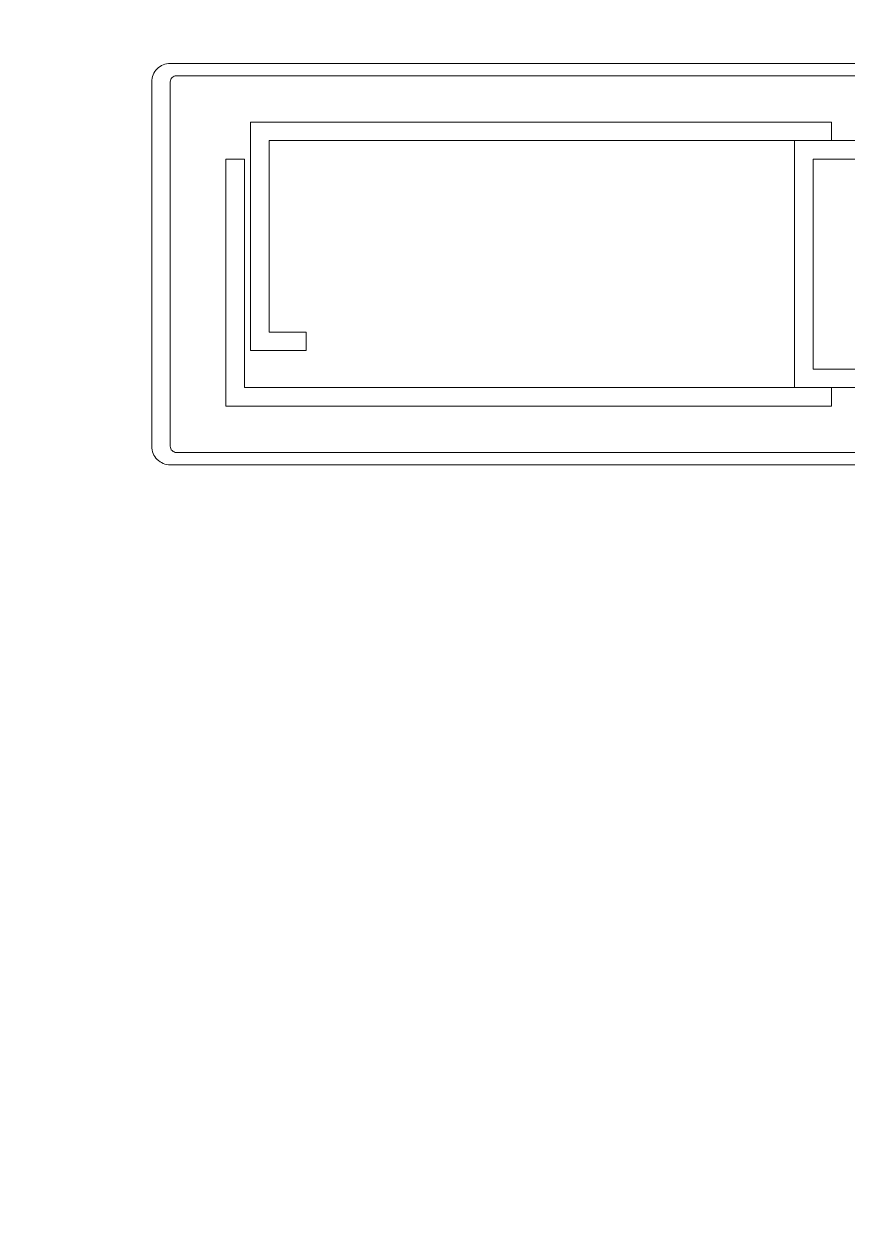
# Model space of a CAD drawing. Extents: x -1299 to 23780, y -3010 to 8106.
# Drawn here: x 4760.44 to 4773.77, y 2000.27 to 2019.88 of the extents above; entities that cross this region are included whole.
import ezdxf

# ---------------------------------------------------------------- set-up
doc = ezdxf.new("R2010")
doc.units = 0
doc.header["$LTSCALE"] = 25
doc.header["$MEASUREMENT"] = 0
doc.linetypes.add('DOT2', pattern=[0.125, 0, -0.125])
doc.linetypes.add('HIDDEN', pattern=[0.375, 0.25, -0.125])
doc.layers.add('10', color=9, linetype='Continuous', lineweight=9)
doc.layers.add('20', color=9, linetype='DOT2', lineweight=9)

# ---------------------------------------------------------------- blocks, each defined once
blk = doc.blocks.new('*U446')
at = {"layer": '10'}
for p, q in [((-2.3, -11.005), (-2, -11.005)), ((2, -11.005), (2.3, -11.005))]:
    blk.add_line(p, q, dxfattribs=at)
for points in [[(-3.05, -13.707), (-3.05, -0.4, -0.414214), (-2.95, -0.3), (2.95, -0.3), (2.95, -0.3, -0.414214), (3.05, -0.4), (3.05, -13.707)], [(3.25, -15.477), (3.25, -0.3, 0.414214), (2.95, 0), (2.95, 0), (-2.95, 0, 0.414214), (-3.25, -0.3), (-3.25, -15.477, 0.470043)]]:
    blk.add_lwpolyline(points, format="xyb", dxfattribs=at)
for points in [[(-2, -11.005), (-2, -1.5), (1.7, -1.5), (1.7, -1.2), (-2.3, -1.2), (-2.3, -11.005)], [(2, -11.005), (2, -1.9), (-1.1, -1.9), (-1.1, -2.5), (-1.4, -2.5), (-1.4, -1.6), (2.3, -1.6), (2.3, -11.005)]]:
    blk.add_lwpolyline(points, dxfattribs=at)
for points in [[(-2, -10.405), (2, -10.405), (2, -16.405), (-2, -16.405)], [(-1.7, -10.705), (1.7, -10.705), (1.7, -16.105), (-1.7, -16.105)]]:
    blk.add_lwpolyline(points, close=True, dxfattribs=at)
blk = doc.blocks.new('p-zemin kat')
at = {"layer": '10', "rotation": 90}
blk.add_blockref('*U446', (4762.5, 2016), dxfattribs=at)

msp = doc.modelspace()

# ---------------------------------------------------------------- linework, layer by layer
at = {"layer": '20', "linetype": 'HIDDEN'}
msp.add_lwpolyline([(4277.638, 2056.856, -0.053744), (4780.575, 1961.878, -0.051764)], format="xyb", dxfattribs=at)

# ---------------------------------------------------------------- block references
at = {"layer": '10'}
msp.add_blockref('p-zemin kat', (0, 0), dxfattribs=at)

doc.saveas('drawing.dxf')
